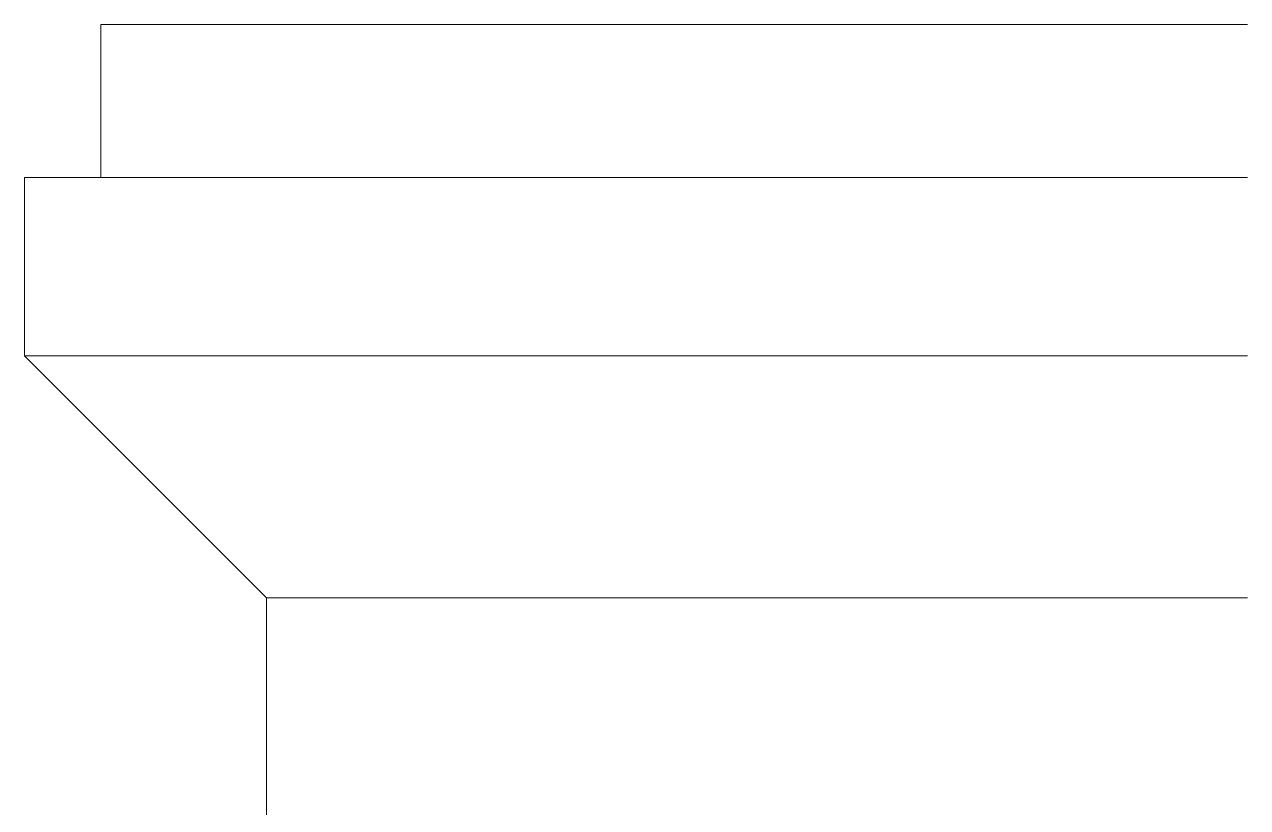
# Model space of a CAD drawing. Header units: millimetres. Extents: x 13295 to 13889, y -332 to 508.
# Drawn here: x 13769.83 to 13793.83, y -78.76 to -63.4 of the extents above; entities that cross this region are included whole.
import ezdxf

# ---------------------------------------------------------------- set-up
doc = ezdxf.new("R2010")
doc.units = ezdxf.units.MM

msp = doc.modelspace()

# ---------------------------------------------------------------- linework, layer by layer
at = {"linetype": 'Continuous', "lineweight": 18}
for p, q in [((13793.834, -63.401), (13771.334, -63.401)), ((13771.334, -63.401), (13771.334, -66.401)), ((13793.834, -66.401), (13769.834, -66.401)), ((13769.834, -66.401), (13769.834, -69.901)), ((13793.834, -69.901), (13769.834, -69.901)), ((13769.834, -69.901), (13774.584, -74.651)), ((13774.584, -74.651), (13774.584, -89.401)), ((13793.834, -74.651), (13774.584, -74.651))]:
    msp.add_line(p, q, dxfattribs=at)

doc.saveas('drawing.dxf')
